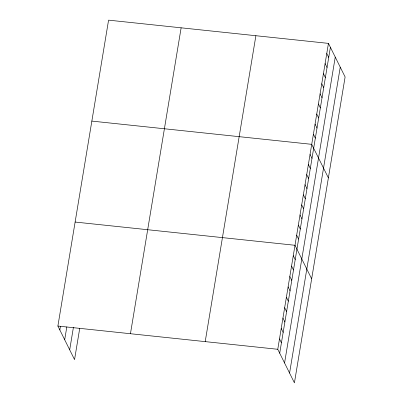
<?xml version="1.0" encoding="UTF-8"?>
<svg xmlns="http://www.w3.org/2000/svg" width="403" height="403" viewBox="0 0 403 403"><rect width="100%" height="100%" fill="white"/><g stroke="black" fill="none" stroke-linecap="round" stroke-linejoin="round"><path stroke-width="0.6" d="M79.718 328.415L74.55 359.617L57.891 326.052L108.573 20.15L328.45 43.383L345.109 76.948L294.427 382.85L277.768 349.29L328.45 43.383M59.83 329.966L60.44 326.294M64.692 339.749L66.817 326.904M69.694 349.829L73.442 327.196M130.451 333.719L181.133 27.817M205.208 341.618L255.89 35.716M279.707 353.204L330.395 47.297M284.568 362.987L335.251 57.085M289.571 373.067L340.253 67.165M91.849 121.096L311.726 144.334L328.385 177.894M75.124 222.048L295.001 245.281L311.66 278.841M57.891 326.052L277.768 349.29M326.778 53.478L328.722 57.392M325.105 63.573L327.05 67.487M323.433 73.668L325.377 77.583M321.76 83.764L323.705 87.678M320.088 93.859L322.032 97.773M318.415 103.954L320.36 107.868M316.743 114.049L318.682 117.963M315.07 124.144L317.01 128.058M313.398 134.239L315.337 138.153M310.053 154.43L311.993 158.344M308.381 164.525L310.32 168.439M306.708 174.615L308.648 178.529M305.036 184.71L306.975 188.624M303.363 194.805L305.303 198.719M301.691 204.9L303.63 208.814M300.018 214.995L301.958 218.91M298.346 225.091L300.285 229.005M296.673 235.186L298.613 239.1M293.273 255.683L295.218 259.597M291.55 266.081L293.495 269.995M289.828 276.483L291.772 280.397M288.105 286.886L290.049 290.8M286.382 297.283L288.326 301.197M284.659 307.685L286.604 311.6M282.936 318.088L284.881 322.002M281.213 328.485L283.158 332.399M279.491 338.888L281.435 342.802"/></g></svg>
